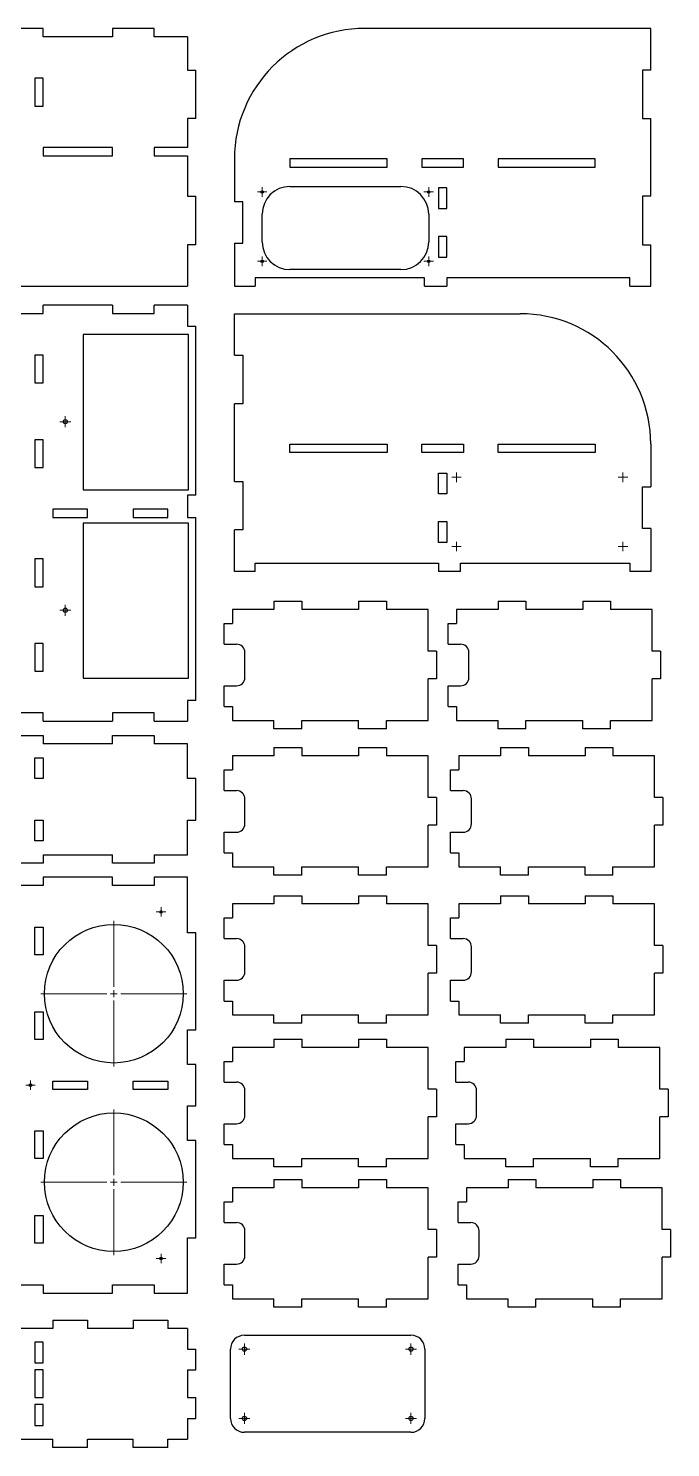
# Model space of a CAD drawing. Header units: millimetres. Extents: x 42 to 1174, y 126 to 1150.
# Drawn here: x 711 to 1174, y 126 to 1150 of the extents above; entities that cross this region are included whole.
import ezdxf

# ---------------------------------------------------------------- set-up
doc = ezdxf.new("R2010")
doc.units = ezdxf.units.MM

# ---------------------------------------------------------------- blocks, each defined once
blk = doc.blocks.new('SW_CENTERMARKSYMBOL_0')
at = {"color": 0, "linetype": 'Continuous', "lineweight": 18}
for p, q in [((-2.5, 0), (-4, 0)), ((0, 0), (-2.5, 0)), ((0, 2.5), (0, 4)), ((0, 0), (0, 2.5)), ((0, 0), (0, -2.5)), ((0, 0), (2.5, 0)), ((2.5, 0), (4, 0)), ((0, -2.5), (0, -4))]:
    blk.add_line(p, q, dxfattribs=at)
blk = doc.blocks.new('SW_CENTERMARKSYMBOL_15')
at = {"color": 0, "linetype": 'Continuous', "lineweight": 18}
for p, q in [((-2.5, 0), (-4, 0)), ((0, 0), (-2.5, 0)), ((0, 2.5), (0, 4)), ((0, 0), (0, 2.5)), ((0, 0), (0, -2.5)), ((0, 0), (2.5, 0)), ((2.5, 0), (4, 0)), ((0, -2.5), (0, -4))]:
    blk.add_line(p, q, dxfattribs=at)
blk = doc.blocks.new('SW_CENTERMARKSYMBOL_18')
at = {"color": 0, "linetype": 'Continuous', "lineweight": 18}
for p, q in [((0, 5), (0, 52.5)), ((-5, 0), (-52.5, 0)), ((0, 0), (-2.5, 0)), ((0, 0), (0, 2.5)), ((0, 0), (0, -2.5)), ((0, 0), (2.5, 0)), ((5, 0), (52.5, 0)), ((0, -5), (0, -52.5))]:
    blk.add_line(p, q, dxfattribs=at)
blk = doc.blocks.new('SW_CENTERMARKSYMBOL_20')
at = {"color": 0, "linetype": 'Continuous', "lineweight": 18}
for p, q in [((0, 5), (0, 52.5)), ((-5, 0), (-52.5, 0)), ((0, 0), (-2.5, 0)), ((0, 0), (0, 2.5)), ((0, 0), (0, -2.5)), ((0, 0), (2.5, 0)), ((5, 0), (52.5, 0)), ((0, -5), (0, -52.5))]:
    blk.add_line(p, q, dxfattribs=at)
blk = doc.blocks.new('SW_CENTERMARKSYMBOL_26')
at = {"color": 0, "linetype": 'Continuous', "lineweight": 18}
for p, q in [((-2.5, 0), (-3.4, 0)), ((0, 0), (-2.5, 0)), ((0, 2.5), (0, 3.4)), ((0, 0), (0, 2.5)), ((0, 0), (0, -2.5)), ((0, 0), (2.5, 0)), ((2.5, 0), (3.4, 0)), ((0, -2.5), (0, -3.4))]:
    blk.add_line(p, q, dxfattribs=at)
blk = doc.blocks.new('SW_CENTERMARKSYMBOL_31')
at = {"color": 0, "linetype": 'Continuous', "lineweight": 18}
for p, q in [((-2.5, 0), (-3.4, 0)), ((0, 0), (-2.5, 0)), ((0, 2.5), (0, 3.4)), ((0, 0), (0, 2.5)), ((0, 0), (0, -2.5)), ((0, 0), (2.5, 0)), ((2.5, 0), (3.4, 0)), ((0, -2.5), (0, -3.4))]:
    blk.add_line(p, q, dxfattribs=at)
blk = doc.blocks.new('SW_CENTERMARKSYMBOL_43')
at = {"color": 0, "linetype": 'Continuous', "lineweight": 18}
for p, q in [((-2.5, 0), (-3.4, 0)), ((0, 0), (-2.5, 0)), ((0, 2.5), (0, 3.4)), ((0, 0), (0, 2.5)), ((0, 0), (0, -2.5)), ((0, 0), (2.5, 0)), ((2.5, 0), (3.4, 0)), ((0, -2.5), (0, -3.4))]:
    blk.add_line(p, q, dxfattribs=at)
blk = doc.blocks.new('SW_CENTERMARKSYMBOL_44')
at = {"color": 0, "linetype": 'Continuous', "lineweight": 18}
for p, q in [((-2.5, 0), (-3.4, 0)), ((0, 0), (-2.5, 0)), ((0, 2.5), (0, 3.4)), ((0, 0), (0, 2.5)), ((0, 0), (0, -2.5)), ((0, 0), (2.5, 0)), ((2.5, 0), (3.4, 0)), ((0, -2.5), (0, -3.4))]:
    blk.add_line(p, q, dxfattribs=at)
blk = doc.blocks.new('SW_CENTERMARKSYMBOL_45')
at = {"color": 0, "linetype": 'Continuous', "lineweight": 18}
for p, q in [((-2.5, 0), (-3.4, 0)), ((0, 0), (-2.5, 0)), ((0, 2.5), (0, 3.4)), ((0, 0), (0, 2.5)), ((0, 0), (0, -2.5)), ((0, 0), (2.5, 0)), ((2.5, 0), (3.4, 0)), ((0, -2.5), (0, -3.4))]:
    blk.add_line(p, q, dxfattribs=at)
blk = doc.blocks.new('SW_CENTERMARKSYMBOL_46')
at = {"color": 0, "linetype": 'Continuous', "lineweight": 18}
for p, q in [((-2.5, 0), (-3.4, 0)), ((0, 0), (-2.5, 0)), ((0, 2.5), (0, 3.4)), ((0, 0), (0, 2.5)), ((0, 0), (0, -2.5)), ((0, 0), (2.5, 0)), ((2.5, 0), (3.4, 0)), ((0, -2.5), (0, -3.4))]:
    blk.add_line(p, q, dxfattribs=at)
blk = doc.blocks.new('SW_CENTERMARKSYMBOL_47')
at = {"color": 0, "linetype": 'Continuous', "lineweight": 18}
for p, q in [((-2.5, 0), (-3.4, 0)), ((0, 0), (-2.5, 0)), ((0, 2.5), (0, 3.4)), ((0, 0), (0, 2.5)), ((0, 0), (0, -2.5)), ((0, 0), (2.5, 0)), ((2.5, 0), (3.4, 0)), ((0, -2.5), (0, -3.4))]:
    blk.add_line(p, q, dxfattribs=at)
blk = doc.blocks.new('SW_CENTERMARKSYMBOL_48')
at = {"color": 0, "linetype": 'Continuous', "lineweight": 18}
for p, q in [((-2.5, 0), (-3.4, 0)), ((0, 0), (-2.5, 0)), ((0, 2.5), (0, 3.4)), ((0, 0), (0, 2.5)), ((0, 0), (0, -2.5)), ((0, 0), (2.5, 0)), ((2.5, 0), (3.4, 0)), ((0, -2.5), (0, -3.4))]:
    blk.add_line(p, q, dxfattribs=at)
blk = doc.blocks.new('SW_CENTERMARKSYMBOL_49')
at = {"color": 0, "linetype": 'Continuous', "lineweight": 18}
for p, q in [((-2.5, 0), (-3.4, 0)), ((0, 0), (-2.5, 0)), ((0, 2.5), (0, 3.4)), ((0, 0), (0, 2.5)), ((0, 0), (0, -2.5)), ((0, 0), (2.5, 0)), ((2.5, 0), (3.4, 0)), ((0, -2.5), (0, -3.4))]:
    blk.add_line(p, q, dxfattribs=at)
blk = doc.blocks.new('SW_CENTERMARKSYMBOL_50')
at = {"color": 0, "linetype": 'Continuous', "lineweight": 18}
for p, q in [((-2.5, 0), (-3.4, 0)), ((0, 0), (-2.5, 0)), ((0, 2.5), (0, 3.4)), ((0, 0), (0, 2.5)), ((0, 0), (0, -2.5)), ((0, 0), (2.5, 0)), ((2.5, 0), (3.4, 0)), ((0, -2.5), (0, -3.4))]:
    blk.add_line(p, q, dxfattribs=at)
blk = doc.blocks.new('SW_CENTERMARKSYMBOL_51')
at = {"color": 0, "linetype": 'Continuous', "lineweight": 18}
for p, q in [((-2.5, 0), (-3.4, 0)), ((0, 0), (-2.5, 0)), ((0, 2.5), (0, 3.4)), ((0, 0), (0, 2.5)), ((0, 0), (0, -2.5)), ((0, 0), (2.5, 0)), ((2.5, 0), (3.4, 0)), ((0, -2.5), (0, -3.4))]:
    blk.add_line(p, q, dxfattribs=at)
blk = doc.blocks.new('SW_CENTERMARKSYMBOL_52')
at = {"color": 0, "linetype": 'Continuous', "lineweight": 18}
for p, q in [((0, 0), (-2.5, 0)), ((0, 2.5), (0, 4)), ((0, 0), (0, 2.5)), ((0, 0), (0, -2.5)), ((0, 0), (2.5, 0)), ((2.5, 0), (4, 0)), ((-2.5, 0), (-4, 0)), ((0, -2.5), (0, -4))]:
    blk.add_line(p, q, dxfattribs=at)
blk = doc.blocks.new('SW_CENTERMARKSYMBOL_53')
at = {"color": 0, "linetype": 'Continuous', "lineweight": 18}
for p, q in [((-2.5, 0), (-4, 0)), ((0, 0), (-2.5, 0)), ((0, 2.5), (0, 4)), ((0, 0), (0, 2.5)), ((0, 0), (0, -2.5)), ((0, 0), (2.5, 0)), ((2.5, 0), (4, 0)), ((0, -2.5), (0, -4))]:
    blk.add_line(p, q, dxfattribs=at)
blk = doc.blocks.new('SW_CENTERMARKSYMBOL_54')
at = {"color": 0, "linetype": 'Continuous', "lineweight": 18}
for p, q in [((-2.5, 0), (-4, 0)), ((0, 0), (-2.5, 0)), ((0, 2.5), (0, 4)), ((0, 0), (0, 2.5)), ((0, 0), (0, -2.5)), ((0, 0), (2.5, 0)), ((2.5, 0), (4, 0)), ((0, -2.5), (0, -4))]:
    blk.add_line(p, q, dxfattribs=at)
blk = doc.blocks.new('SW_CENTERMARKSYMBOL_55')
at = {"color": 0, "linetype": 'Continuous', "lineweight": 18}
for p, q in [((-2.5, 0), (-4, 0)), ((0, 0), (-2.5, 0)), ((0, 2.5), (0, 4)), ((0, 0), (0, 2.5)), ((0, 0), (0, -2.5)), ((0, 0), (2.5, 0)), ((2.5, 0), (4, 0)), ((0, -2.5), (0, -4))]:
    blk.add_line(p, q, dxfattribs=at)

msp = doc.modelspace()

# ---------------------------------------------------------------- linework, layer by layer
at = {"color": 7, "linetype": 'Continuous', "lineweight": 25}
for p, q in [((721.6, 1149.5), (691.6, 1149.5)), ((721.6, 1143.5), (721.6, 1149.5)), ((771.6, 1149.5), (771.6, 1143.5)), ((801.6, 1149.5), (771.6, 1149.5)), ((801.6, 1143.5), (801.6, 1149.5)), ((1159.5, 1149.5), (953.5, 1149.5)), ((1159.5, 1119.5), (1159.5, 1149.5)), ((771.6, 1143.5), (721.6, 1143.5)), ((825.6, 1143.5), (801.6, 1143.5)), ((825.6, 1143.5), (825.6, 1119.5)), ((825.6, 1119.5), (831.6, 1119.5)), ((831.6, 1084.5), (831.6, 1119.5)), ((1159.5, 1119.5), (1153.5, 1119.5)), ((1153.5, 1119.5), (1153.5, 1084.5)), ((721.6, 1113.5), (715.6, 1113.5)), ((715.6, 1113.5), (715.6, 1093.5)), ((721.6, 1093.5), (721.6, 1113.5)), ((715.6, 1093.5), (721.6, 1093.5)), ((831.6, 1084.5), (825.6, 1084.5)), ((825.6, 1084.5), (825.6, 1063.5)), ((1153.5, 1084.5), (1159.5, 1084.5)), ((1159.5, 1028.5), (1159.5, 1084.5)), ((721.6, 1063.5), (721.6, 1057.5)), ((771.6, 1063.5), (721.6, 1063.5)), ((721.6, 1057.5), (771.6, 1057.5)), ((771.6, 1057.5), (771.6, 1063.5)), ((825.6, 1063.5), (801.6, 1063.5)), ((801.6, 1063.5), (801.6, 1057.5)), ((801.6, 1057.5), (825.6, 1057.5)), ((825.6, 1057.5), (825.6, 1028.5)), ((859.5, 1055.5), (859.5, 1024.5)), ((969.5, 1055.5), (899.5, 1055.5)), ((899.5, 1055.5), (899.5, 1049.5)), ((969.5, 1049.5), (969.5, 1055.5)), ((1024.5, 1055.5), (994.5, 1055.5)), ((994.5, 1055.5), (994.5, 1049.5)), ((1024.5, 1049.5), (1024.5, 1055.5)), ((1049.5, 1055.5), (1049.5, 1049.5)), ((1119.5, 1055.5), (1049.5, 1055.5)), ((1119.5, 1049.5), (1119.5, 1055.5)), ((899.5, 1049.5), (969.5, 1049.5)), ((994.5, 1049.5), (1024.5, 1049.5)), ((1049.5, 1049.5), (1119.5, 1049.5)), ((899.5, 1035.5), (979.5, 1035.5)), ((1012.5, 1034.5), (1006.5, 1034.5)), ((1006.5, 1034.5), (1006.5, 1019.5)), ((1012.5, 1019.5), (1012.5, 1034.5)), ((825.6, 1028.5), (831.6, 1028.5)), ((831.6, 993.5), (831.6, 1028.5)), ((865.5, 1024.5), (859.5, 1024.5)), ((865.5, 994.5), (865.5, 1024.5)), ((1159.5, 1028.5), (1153.5, 1028.5)), ((1153.5, 1028.5), (1153.5, 993.5)), ((879.5, 995.5), (879.5, 1015.5)), ((999.5, 1015.5), (999.5, 995.5)), ((1006.5, 1019.5), (1012.5, 1019.5)), ((831.6, 993.5), (825.6, 993.5)), ((825.6, 993.5), (825.6, 963.5)), ((859.5, 994.5), (865.5, 994.5)), ((859.5, 994.5), (859.5, 963.5)), ((1012.5, 999.5), (1006.5, 999.5)), ((1006.5, 999.5), (1006.5, 984.5)), ((1012.5, 984.5), (1012.5, 999.5)), ((1153.5, 993.5), (1159.5, 993.5)), ((1159.5, 963.5), (1159.5, 993.5)), ((1006.5, 984.5), (1012.5, 984.5)), ((979.5, 975.5), (899.5, 975.5)), ((47.6, 963.5), (825.6, 963.5)), ((859.5, 963.5), (874.5, 963.5)), ((996.5, 969.5), (874.5, 969.5)), ((874.5, 969.5), (874.5, 963.5)), ((996.5, 963.5), (996.5, 969.5)), ((996.5, 963.5), (1012.5, 963.5)), ((1144.5, 969.5), (1012.5, 969.5)), ((1012.5, 969.5), (1012.5, 963.5)), ((1144.5, 963.5), (1144.5, 969.5)), ((1144.5, 963.5), (1159.5, 963.5)), ((691.6, 943.8), (721.6, 943.8)), ((721.6, 943.8), (721.6, 949.8)), ((771.6, 949.8), (721.6, 949.8)), ((771.6, 949.8), (771.6, 943.8)), ((771.6, 943.8), (801.6, 943.8)), ((801.6, 943.8), (801.6, 949.8)), ((825.6, 949.8), (801.6, 949.8)), ((825.6, 949.8), (825.6, 934.8)), ((859.5, 943.7), (1065.5, 943.7)), ((859.5, 913.7), (859.5, 943.7)), ((825.6, 934.8), (831.6, 934.8)), ((831.6, 812.8), (831.6, 934.8)), ((826.4, 928.7), (750.4, 928.7)), ((750.4, 928.7), (750.4, 816.7)), ((826.4, 816.7), (826.4, 928.7)), ((715.6, 913.8), (715.6, 893.8)), ((721.6, 913.8), (715.6, 913.8)), ((721.6, 893.8), (721.6, 913.8)), ((859.5, 913.7), (865.5, 913.7)), ((865.5, 913.7), (865.5, 878.7)), ((715.6, 893.8), (721.6, 893.8)), ((865.5, 878.7), (859.5, 878.7)), ((859.5, 822.7), (859.5, 878.7)), ((715.6, 852.8), (715.6, 832.8)), ((721.6, 852.8), (715.6, 852.8)), ((721.6, 832.8), (721.6, 852.8)), ((899.5, 849.7), (969.5, 849.7)), ((899.5, 843.7), (899.5, 849.7)), ((969.5, 843.7), (899.5, 843.7)), ((969.5, 849.7), (969.5, 843.7)), ((994.5, 849.7), (1024.5, 849.7)), ((994.5, 843.7), (994.5, 849.7)), ((1024.5, 843.7), (994.5, 843.7)), ((1024.5, 849.7), (1024.5, 843.7)), ((1049.5, 849.7), (1119.5, 849.7)), ((1049.5, 843.7), (1049.5, 849.7)), ((1119.5, 843.7), (1049.5, 843.7)), ((1119.5, 849.7), (1119.5, 843.7)), ((1159.5, 849.7), (1159.5, 818.7)), ((715.6, 832.8), (721.6, 832.8)), ((859.5, 822.7), (865.5, 822.7)), ((865.5, 822.7), (865.5, 787.7)), ((1006.5, 813.7), (1006.5, 828.7)), ((1006.5, 828.7), (1012.5, 828.7)), ((1012.5, 828.7), (1012.5, 813.7)), ((750.4, 816.7), (826.4, 816.7)), ((831.6, 812.8), (825.6, 812.8)), ((825.6, 812.8), (825.6, 796.8)), ((1012.5, 813.7), (1006.5, 813.7)), ((1153.5, 818.7), (1159.5, 818.7)), ((1153.5, 788.7), (1153.5, 818.7)), ((753.6, 802.8), (728.6, 802.8)), ((728.6, 802.8), (728.6, 796.8)), ((753.6, 796.8), (753.6, 802.8)), ((811.6, 802.8), (786.6, 802.8)), ((786.6, 802.8), (786.6, 796.8)), ((811.6, 796.8), (811.6, 802.8)), ((728.6, 796.8), (753.6, 796.8)), ((826.4, 792.7), (750.4, 792.7)), ((750.4, 792.7), (750.4, 680.7)), ((786.6, 796.8), (811.6, 796.8)), ((825.6, 796.8), (831.6, 796.8)), ((826.4, 680.7), (826.4, 792.7)), ((831.6, 664.8), (831.6, 796.8)), ((1006.5, 793.7), (1012.5, 793.7)), ((1006.5, 778.7), (1006.5, 793.7)), ((1012.5, 793.7), (1012.5, 778.7)), ((1159.5, 788.7), (1153.5, 788.7)), ((1159.5, 788.7), (1159.5, 757.7)), ((865.5, 787.7), (859.5, 787.7)), ((859.5, 757.7), (859.5, 787.7)), ((1012.5, 778.7), (1006.5, 778.7)), ((715.6, 766.8), (715.6, 746.8)), ((721.6, 766.8), (715.6, 766.8)), ((721.6, 746.8), (721.6, 766.8)), ((874.5, 757.7), (859.5, 757.7)), ((874.5, 763.7), (1006.5, 763.7)), ((874.5, 757.7), (874.5, 763.7)), ((1006.5, 763.7), (1006.5, 757.7)), ((1022.5, 757.7), (1006.5, 757.7)), ((1022.5, 763.7), (1144.5, 763.7)), ((1022.5, 757.7), (1022.5, 763.7)), ((1144.5, 763.7), (1144.5, 757.7)), ((1159.5, 757.7), (1144.5, 757.7)), ((715.6, 746.8), (721.6, 746.8)), ((888, 730.3), (858, 730.3)), ((858, 730.3), (858, 720.3)), ((888, 736.3), (888, 730.3)), ((888, 736.3), (908, 736.3)), ((908, 736.3), (908, 730.3)), ((949, 730.3), (908, 730.3)), ((949, 736.3), (949, 730.3)), ((949, 736.3), (969, 736.3)), ((969, 736.3), (969, 730.3)), ((999, 730.3), (969, 730.3)), ((999, 700.3), (999, 730.3)), ((1049.5, 730.3), (1019.5, 730.3)), ((1019.5, 730.3), (1019.5, 720.3)), ((1049.5, 736.3), (1049.5, 730.3)), ((1049.5, 736.3), (1069.5, 736.3)), ((1069.5, 736.3), (1069.5, 730.3)), ((1110.5, 730.3), (1069.5, 730.3)), ((1110.5, 736.3), (1110.5, 730.3)), ((1110.5, 736.3), (1130.5, 736.3)), ((1130.5, 736.3), (1130.5, 730.3)), ((1160.5, 730.3), (1130.5, 730.3)), ((1160.5, 700.3), (1160.5, 730.3)), ((852, 705.3), (852, 720.3)), ((852, 720.3), (858, 720.3)), ((1013.5, 705.3), (1013.5, 720.3)), ((1013.5, 720.3), (1019.5, 720.3)), ((715.6, 705.8), (715.6, 685.8)), ((721.6, 705.8), (715.6, 705.8)), ((721.6, 685.8), (721.6, 705.8)), ((852, 705.3), (861, 705.3)), ((867, 681.3), (867, 699.3)), ((1005, 700.3), (999, 700.3)), ((1005, 700.3), (1005, 680.3)), ((1013.5, 705.3), (1022.5, 705.3)), ((1028.5, 681.3), (1028.5, 699.3)), ((1166.5, 700.3), (1160.5, 700.3)), ((1166.5, 700.3), (1166.5, 680.3)), ((715.6, 685.8), (721.6, 685.8)), ((750.4, 680.7), (826.4, 680.7)), ((1005, 680.3), (999, 680.3)), ((999, 650.3), (999, 680.3)), ((1166.5, 680.3), (1160.5, 680.3)), ((1160.5, 650.3), (1160.5, 680.3)), ((852, 660.3), (852, 675.3)), ((852, 675.3), (861, 675.3)), ((1013.5, 660.3), (1013.5, 675.3)), ((1013.5, 675.3), (1022.5, 675.3)), ((721.6, 655.8), (691.6, 655.8)), ((721.6, 649.8), (721.6, 655.8)), ((801.6, 655.8), (771.6, 655.8)), ((771.6, 655.8), (771.6, 649.8)), ((801.6, 649.8), (801.6, 655.8)), ((831.6, 664.8), (825.6, 664.8)), ((825.6, 664.8), (825.6, 649.8)), ((852, 660.3), (858, 660.3)), ((858, 660.3), (858, 650.3)), ((1013.5, 660.3), (1019.5, 660.3)), ((1019.5, 660.3), (1019.5, 650.3)), ((721.6, 649.8), (771.6, 649.8)), ((801.6, 649.8), (825.6, 649.8)), ((858, 650.3), (888, 650.3)), ((888, 644.3), (888, 650.3)), ((908, 644.3), (908, 650.3)), ((908, 650.3), (949, 650.3)), ((949, 644.3), (949, 650.3)), ((969, 644.3), (969, 650.3)), ((969, 650.3), (999, 650.3)), ((1019.5, 650.3), (1049.5, 650.3)), ((1049.5, 644.3), (1049.5, 650.3)), ((1069.5, 644.3), (1069.5, 650.3)), ((1069.5, 650.3), (1110.5, 650.3)), ((1110.5, 644.3), (1110.5, 650.3)), ((1130.5, 644.3), (1130.5, 650.3)), ((1130.5, 650.3), (1160.5, 650.3)), ((691.6, 639.4), (721.6, 639.4)), ((721.6, 639.4), (721.6, 633.4)), ((771.6, 633.4), (771.6, 639.4)), ((771.6, 639.4), (801.6, 639.4)), ((801.6, 639.4), (801.6, 633.4)), ((908, 644.3), (888, 644.3)), ((969, 644.3), (949, 644.3)), ((1069.5, 644.3), (1049.5, 644.3)), ((1130.5, 644.3), (1110.5, 644.3)), ((771.6, 633.4), (721.6, 633.4)), ((825.6, 633.4), (801.6, 633.4)), ((825.6, 608.4), (825.6, 633.4)), ((888, 624.7), (858, 624.7)), ((858, 624.7), (858, 614.7)), ((888, 630.7), (888, 624.7)), ((888, 630.7), (908, 630.7)), ((908, 630.7), (908, 624.7)), ((949, 624.7), (908, 624.7)), ((949, 630.7), (949, 624.7)), ((949, 630.7), (969, 630.7)), ((969, 630.7), (969, 624.7)), ((999, 624.7), (969, 624.7)), ((999, 594.7), (999, 624.7)), ((1051.3, 624.7), (1021.3, 624.7)), ((1021.3, 624.7), (1021.3, 614.7)), ((1051.3, 630.7), (1051.3, 624.7)), ((1051.3, 630.7), (1071.3, 630.7)), ((1071.3, 630.7), (1071.3, 624.7)), ((1112.3, 624.7), (1071.3, 624.7)), ((1112.3, 630.7), (1112.3, 624.7)), ((1112.3, 630.7), (1132.3, 630.7)), ((1132.3, 630.7), (1132.3, 624.7)), ((1162.3, 624.7), (1132.3, 624.7)), ((1162.3, 594.7), (1162.3, 624.7)), ((715.6, 623.4), (721.6, 623.4)), ((715.6, 608.4), (715.6, 623.4)), ((721.6, 623.4), (721.6, 608.4)), ((852, 599.7), (852, 614.7)), ((852, 614.7), (858, 614.7)), ((1015.3, 599.7), (1015.3, 614.7)), ((1015.3, 614.7), (1021.3, 614.7)), ((721.6, 608.4), (715.6, 608.4)), ((831.6, 608.4), (825.6, 608.4)), ((831.6, 578.4), (831.6, 608.4)), ((852, 599.7), (861, 599.7)), ((1005, 594.7), (999, 594.7)), ((1005, 594.7), (1005, 574.7)), ((1015.3, 599.7), (1024.3, 599.7)), ((1168.3, 594.7), (1162.3, 594.7)), ((1168.3, 594.7), (1168.3, 574.7)), ((867, 575.7), (867, 593.7)), ((1030.3, 575.7), (1030.3, 593.7)), ((715.6, 578.4), (721.6, 578.4)), ((715.6, 563.4), (715.6, 578.4)), ((721.6, 578.4), (721.6, 563.4)), ((825.6, 578.4), (831.6, 578.4)), ((825.6, 553.4), (825.6, 578.4)), ((1005, 574.7), (999, 574.7)), ((999, 544.7), (999, 574.7)), ((1168.3, 574.7), (1162.3, 574.7)), ((1162.3, 544.7), (1162.3, 574.7)), ((721.6, 563.4), (715.6, 563.4)), ((852, 554.7), (852, 569.7)), ((852, 569.7), (861, 569.7)), ((1015.3, 554.7), (1015.3, 569.7)), ((1015.3, 569.7), (1024.3, 569.7)), ((721.6, 553.4), (721.6, 547.4)), ((721.6, 553.4), (771.6, 553.4)), ((771.6, 547.4), (771.6, 553.4)), ((801.6, 553.4), (801.6, 547.4)), ((801.6, 553.4), (825.6, 553.4)), ((852, 554.7), (858, 554.7)), ((858, 554.7), (858, 544.7)), ((1015.3, 554.7), (1021.3, 554.7)), ((1021.3, 554.7), (1021.3, 544.7)), ((721.6, 547.4), (691.6, 547.4)), ((801.6, 547.4), (771.6, 547.4)), ((858, 544.7), (888, 544.7)), ((888, 538.7), (888, 544.7)), ((908, 538.7), (908, 544.7)), ((908, 544.7), (949, 544.7)), ((949, 538.7), (949, 544.7)), ((969, 538.7), (969, 544.7)), ((969, 544.7), (999, 544.7)), ((1021.3, 544.7), (1051.3, 544.7)), ((1051.3, 538.7), (1051.3, 544.7)), ((1071.3, 538.7), (1071.3, 544.7)), ((1071.3, 544.7), (1112.3, 544.7)), ((1112.3, 538.7), (1112.3, 544.7)), ((1132.3, 538.7), (1132.3, 544.7)), ((1132.3, 544.7), (1162.3, 544.7)), ((721.6, 537.2), (721.6, 531.2)), ((771.6, 537.2), (721.6, 537.2)), ((771.6, 531.2), (771.6, 537.2)), ((801.6, 537.2), (801.6, 531.2)), ((825.6, 537.2), (801.6, 537.2)), ((825.6, 497.2), (825.6, 537.2)), ((908, 538.7), (888, 538.7)), ((969, 538.7), (949, 538.7)), ((1071.3, 538.7), (1051.3, 538.7)), ((1132.3, 538.7), (1112.3, 538.7)), ((721.6, 531.2), (691.6, 531.2)), ((801.6, 531.2), (771.6, 531.2)), ((888, 523.9), (888, 517.9)), ((888, 523.9), (908, 523.9)), ((908, 523.9), (908, 517.9)), ((949, 523.9), (949, 517.9)), ((949, 523.9), (969, 523.9)), ((969, 523.9), (969, 517.9)), ((1051.3, 523.9), (1051.3, 517.9)), ((1051.3, 523.9), (1071.3, 523.9)), ((1071.3, 523.9), (1071.3, 517.9)), ((1112.3, 523.9), (1112.3, 517.9)), ((1112.3, 523.9), (1132.3, 523.9)), ((1132.3, 523.9), (1132.3, 517.9)), ((888, 517.9), (858, 517.9)), ((858, 517.9), (858, 507.9)), ((949, 517.9), (908, 517.9)), ((999, 517.9), (969, 517.9)), ((999, 487.9), (999, 517.9)), ((1051.3, 517.9), (1021.3, 517.9)), ((1021.3, 517.9), (1021.3, 507.9)), ((1112.3, 517.9), (1071.3, 517.9)), ((1162.3, 517.9), (1132.3, 517.9)), ((1162.3, 487.9), (1162.3, 517.9)), ((852, 492.9), (852, 507.9)), ((852, 507.9), (858, 507.9)), ((1015.3, 492.9), (1015.3, 507.9)), ((1015.3, 507.9), (1021.3, 507.9)), ((715.6, 501.2), (721.6, 501.2)), ((715.6, 481.2), (715.6, 501.2)), ((721.6, 501.2), (721.6, 481.2)), ((831.6, 497.2), (825.6, 497.2)), ((831.6, 427.2), (831.6, 497.2)), ((852, 492.9), (861, 492.9)), ((1015.3, 492.9), (1024.3, 492.9)), ((721.6, 481.2), (715.6, 481.2)), ((867, 468.9), (867, 486.9)), ((1005, 487.9), (999, 487.9)), ((1005, 487.9), (1005, 467.9)), ((1030.3, 468.9), (1030.3, 486.9)), ((1168.3, 487.9), (1162.3, 487.9)), ((1168.3, 487.9), (1168.3, 467.9)), ((852, 447.9), (852, 462.9)), ((852, 462.9), (861, 462.9)), ((1005, 467.9), (999, 467.9)), ((999, 437.9), (999, 467.9)), ((1015.3, 447.9), (1015.3, 462.9)), ((1015.3, 462.9), (1024.3, 462.9)), ((1168.3, 467.9), (1162.3, 467.9)), ((1162.3, 437.9), (1162.3, 467.9)), ((852, 447.9), (858, 447.9)), ((858, 447.9), (858, 437.9)), ((1015.3, 447.9), (1021.3, 447.9)), ((1021.3, 447.9), (1021.3, 437.9)), ((715.6, 440.2), (721.6, 440.2)), ((715.6, 420.2), (715.6, 440.2)), ((721.6, 440.2), (721.6, 420.2)), ((858, 437.9), (888, 437.9)), ((888, 431.9), (888, 437.9)), ((908, 431.9), (888, 431.9)), ((908, 431.9), (908, 437.9)), ((908, 437.9), (949, 437.9)), ((949, 431.9), (949, 437.9)), ((969, 431.9), (949, 431.9)), ((969, 431.9), (969, 437.9)), ((969, 437.9), (999, 437.9)), ((1021.3, 437.9), (1051.3, 437.9)), ((1051.3, 431.9), (1051.3, 437.9)), ((1071.3, 431.9), (1051.3, 431.9)), ((1071.3, 431.9), (1071.3, 437.9)), ((1071.3, 437.9), (1112.3, 437.9)), ((1112.3, 431.9), (1112.3, 437.9)), ((1132.3, 431.9), (1112.3, 431.9)), ((1132.3, 431.9), (1132.3, 437.9)), ((1132.3, 437.9), (1162.3, 437.9)), ((721.6, 420.2), (715.6, 420.2)), ((825.6, 427.2), (831.6, 427.2)), ((825.6, 402.2), (825.6, 427.2)), ((888, 420.4), (888, 414.4)), ((888, 420.4), (908, 420.4)), ((908, 420.4), (908, 414.4)), ((949, 420.4), (949, 414.4)), ((949, 420.4), (969, 420.4)), ((969, 420.4), (969, 414.4)), ((1055, 420.4), (1055, 414.4)), ((1055, 420.4), (1075, 420.4)), ((1075, 420.4), (1075, 414.4)), ((1116, 420.4), (1116, 414.4)), ((1116, 420.4), (1136, 420.4)), ((1136, 420.4), (1136, 414.4)), ((888, 414.4), (858, 414.4)), ((858, 414.4), (858, 404.4)), ((949, 414.4), (908, 414.4)), ((999, 414.4), (969, 414.4)), ((999, 384.4), (999, 414.4)), ((1055, 414.4), (1025, 414.4)), ((1025, 414.4), (1025, 404.4)), ((1116, 414.4), (1075, 414.4)), ((1166, 414.4), (1136, 414.4)), ((1166, 384.4), (1166, 414.4)), ((831.6, 402.2), (825.6, 402.2)), ((831.6, 372.2), (831.6, 402.2)), ((852, 389.4), (852, 404.4)), ((852, 404.4), (858, 404.4)), ((1019, 389.4), (1019, 404.4)), ((1019, 404.4), (1025, 404.4)), ((728.6, 390.2), (753.6, 390.2)), ((728.6, 384.2), (728.6, 390.2)), ((753.6, 390.2), (753.6, 384.2)), ((786.6, 390.2), (811.6, 390.2)), ((786.6, 384.2), (786.6, 390.2)), ((811.6, 390.2), (811.6, 384.2)), ((852, 389.4), (861, 389.4)), ((1019, 389.4), (1028, 389.4)), ((753.6, 384.2), (728.6, 384.2)), ((811.6, 384.2), (786.6, 384.2)), ((867, 365.4), (867, 383.4)), ((1005, 384.4), (999, 384.4)), ((1005, 384.4), (1005, 364.4)), ((1034, 365.4), (1034, 383.4)), ((1172, 384.4), (1166, 384.4)), ((1172, 384.4), (1172, 364.4)), ((825.6, 372.2), (831.6, 372.2)), ((825.6, 347.2), (825.6, 372.2)), ((852, 344.4), (852, 359.4)), ((852, 359.4), (861, 359.4)), ((1005, 364.4), (999, 364.4)), ((999, 334.4), (999, 364.4)), ((1019, 344.4), (1019, 359.4)), ((1019, 359.4), (1028, 359.4)), ((1172, 364.4), (1166, 364.4)), ((1166, 334.4), (1166, 364.4)), ((715.6, 354.2), (721.6, 354.2)), ((715.6, 334.2), (715.6, 354.2)), ((721.6, 354.2), (721.6, 334.2)), ((831.6, 347.2), (825.6, 347.2)), ((831.6, 277.2), (831.6, 347.2)), ((852, 344.4), (858, 344.4)), ((858, 344.4), (858, 334.4)), ((1019, 344.4), (1025, 344.4)), ((1025, 344.4), (1025, 334.4)), ((721.6, 334.2), (715.6, 334.2)), ((858, 334.4), (888, 334.4)), ((888, 328.4), (888, 334.4)), ((908, 328.4), (888, 328.4)), ((908, 328.4), (908, 334.4)), ((908, 334.4), (949, 334.4)), ((949, 328.4), (949, 334.4)), ((969, 328.4), (949, 328.4)), ((969, 328.4), (969, 334.4)), ((969, 334.4), (999, 334.4)), ((1025, 334.4), (1055, 334.4)), ((1055, 328.4), (1055, 334.4)), ((1075, 328.4), (1055, 328.4)), ((1075, 328.4), (1075, 334.4)), ((1075, 334.4), (1116, 334.4)), ((1116, 328.4), (1116, 334.4)), ((1136, 328.4), (1116, 328.4)), ((1136, 328.4), (1136, 334.4)), ((1136, 334.4), (1166, 334.4)), ((888, 319.1), (888, 313.1)), ((888, 319.1), (908, 319.1)), ((908, 319.1), (908, 313.1)), ((949, 319.1), (949, 313.1)), ((949, 319.1), (969, 319.1)), ((969, 319.1), (969, 313.1)), ((1056.8, 319.1), (1056.8, 313.1)), ((1056.8, 319.1), (1076.8, 319.1)), ((1076.8, 319.1), (1076.8, 313.1)), ((1117.8, 319.1), (1117.8, 313.1)), ((1117.8, 319.1), (1137.8, 319.1)), ((1137.8, 319.1), (1137.8, 313.1)), ((888, 313.1), (858, 313.1)), ((858, 313.1), (858, 303.1)), ((949, 313.1), (908, 313.1)), ((999, 313.1), (969, 313.1)), ((999, 283.1), (999, 313.1)), ((1056.8, 313.1), (1026.8, 313.1)), ((1026.8, 313.1), (1026.8, 303.1)), ((1117.8, 313.1), (1076.8, 313.1)), ((1167.8, 313.1), (1137.8, 313.1)), ((1167.8, 283.1), (1167.8, 313.1)), ((852, 288.1), (852, 303.1)), ((852, 303.1), (858, 303.1)), ((1020.8, 288.1), (1020.8, 303.1)), ((1020.8, 303.1), (1026.8, 303.1)), ((715.6, 293.2), (721.6, 293.2)), ((715.6, 273.2), (715.6, 293.2)), ((721.6, 293.2), (721.6, 273.2)), ((852, 288.1), (861, 288.1)), ((1020.8, 288.1), (1029.8, 288.1)), ((825.6, 277.2), (831.6, 277.2)), ((825.6, 237.2), (825.6, 277.2)), ((867, 264.1), (867, 282.1)), ((1005, 283.1), (999, 283.1)), ((1005, 283.1), (1005, 263.1)), ((1035.8, 264.1), (1035.8, 282.1)), ((1173.8, 283.1), (1167.8, 283.1)), ((1173.8, 283.1), (1173.8, 263.1)), ((721.6, 273.2), (715.6, 273.2)), ((852, 243.1), (852, 258.1)), ((852, 258.1), (861, 258.1)), ((1005, 263.1), (999, 263.1)), ((999, 233.1), (999, 263.1)), ((1020.8, 243.1), (1020.8, 258.1)), ((1020.8, 258.1), (1029.8, 258.1)), ((1173.8, 263.1), (1167.8, 263.1)), ((1167.8, 233.1), (1167.8, 263.1)), ((691.6, 243.2), (721.6, 243.2)), ((721.6, 243.2), (721.6, 237.2)), ((721.6, 237.2), (771.6, 237.2)), ((771.6, 243.2), (801.6, 243.2)), ((771.6, 237.2), (771.6, 243.2)), ((801.6, 243.2), (801.6, 237.2)), ((801.6, 237.2), (825.6, 237.2)), ((852, 243.1), (858, 243.1)), ((858, 243.1), (858, 233.1)), ((1020.8, 243.1), (1026.8, 243.1)), ((1026.8, 243.1), (1026.8, 233.1)), ((858, 233.1), (888, 233.1)), ((888, 227.1), (888, 233.1)), ((908, 227.1), (888, 227.1)), ((908, 227.1), (908, 233.1)), ((908, 233.1), (949, 233.1)), ((949, 227.1), (949, 233.1)), ((969, 227.1), (949, 227.1)), ((969, 227.1), (969, 233.1)), ((969, 233.1), (999, 233.1)), ((1026.8, 233.1), (1056.8, 233.1)), ((1056.8, 227.1), (1056.8, 233.1)), ((1076.8, 227.1), (1056.8, 227.1)), ((1076.8, 227.1), (1076.8, 233.1)), ((1076.8, 233.1), (1117.8, 233.1)), ((1117.8, 227.1), (1117.8, 233.1)), ((1137.8, 227.1), (1117.8, 227.1)), ((1137.8, 227.1), (1137.8, 233.1)), ((1137.8, 233.1), (1167.8, 233.1)), ((728.6, 217.8), (728.6, 211.8)), ((728.6, 217.8), (753.6, 217.8)), ((753.6, 217.8), (753.6, 211.8)), ((786.6, 217.8), (786.6, 211.8)), ((786.6, 217.8), (811.6, 217.8)), ((811.6, 217.8), (811.6, 211.8)), ((728.6, 211.8), (695.6, 211.8)), ((786.6, 211.8), (753.6, 211.8)), ((825.6, 211.8), (811.6, 211.8)), ((825.6, 211.8), (825.6, 196.8)), ((866.7, 206.8), (986.7, 206.8)), ((721.6, 201.8), (715.6, 201.8)), ((715.6, 201.8), (715.6, 186.8)), ((721.6, 186.8), (721.6, 201.8)), ((825.6, 196.8), (831.6, 196.8)), ((831.6, 181.8), (831.6, 196.8)), ((856.7, 146.8), (856.7, 196.8)), ((996.7, 196.8), (996.7, 146.8)), ((715.6, 186.8), (721.6, 186.8)), ((721.6, 181.8), (715.6, 181.8)), ((715.6, 181.8), (715.6, 161.8)), ((721.6, 161.8), (721.6, 181.8)), ((825.6, 181.8), (831.6, 181.8)), ((825.6, 181.8), (825.6, 161.8)), ((715.6, 161.8), (721.6, 161.8)), ((721.6, 156.8), (715.6, 156.8)), ((715.6, 156.8), (715.6, 141.8)), ((721.6, 141.8), (721.6, 156.8)), ((825.6, 161.8), (831.6, 161.8)), ((831.6, 146.8), (831.6, 161.8)), ((825.6, 146.8), (831.6, 146.8)), ((825.6, 146.8), (825.6, 131.8)), ((715.6, 141.8), (721.6, 141.8)), ((986.7, 136.8), (866.7, 136.8)), ((695.6, 131.8), (728.6, 131.8)), ((728.6, 125.8), (728.6, 131.8)), ((753.6, 125.8), (728.6, 125.8)), ((753.6, 131.8), (786.6, 131.8)), ((753.6, 125.8), (753.6, 131.8)), ((786.6, 125.8), (786.6, 131.8)), ((811.6, 125.8), (786.6, 125.8)), ((811.6, 131.8), (825.6, 131.8)), ((811.6, 125.8), (811.6, 131.8))]:
    msp.add_line(p, q, dxfattribs=at)
for centre, radius in [((879.5, 1031.5), 0.9), ((999.5, 1031.5), 0.9), ((879.5, 981.5), 0.9), ((999.5, 981.5), 0.9), ((737.6, 865.8), 1.5), ((737.6, 729.8), 1.5), ((806.6, 512.2), 0.9), ((772.6, 453.2), 50), ((712.6, 387.2), 0.9), ((772.6, 317.2), 50), ((806.6, 262.2), 0.9), ((866.7, 196.8), 1.5), ((986.7, 196.8), 1.5), ((866.7, 146.8), 1.5), ((986.7, 146.8), 1.5)]:
    msp.add_circle(centre, radius, dxfattribs=at)
for centre, radius, start, end in [((953.5, 1055.5), 94, 90, 180), ((899.5, 1015.5), 20, 90, 180), ((979.5, 1015.5), 20, 0, 90), ((899.5, 995.5), 20, 180, 270), ((979.5, 995.5), 20, 270, 0), ((1065.5, 849.7), 94, 0, 90), ((861, 699.3), 6, 0, 90), ((1022.5, 699.3), 6, 0, 90), ((861, 681.3), 6, 270, 0), ((1022.5, 681.3), 6, 270, 0), ((861, 593.7), 6, 0, 90), ((1024.3, 593.7), 6, 0, 90), ((861, 575.7), 6, 270, 0), ((1024.3, 575.7), 6, 270, 0), ((861, 486.9), 6, 0, 90), ((1024.3, 486.9), 6, 0, 90), ((861, 468.9), 6, 270, 0), ((1024.3, 468.9), 6, 270, 0), ((861, 383.4), 6, 0, 90), ((1028, 383.4), 6, 0, 90), ((861, 365.4), 6, 270, 0), ((1028, 365.4), 6, 270, 0), ((861, 282.1), 6, 0, 90), ((1029.8, 282.1), 6, 0, 90), ((861, 264.1), 6, 270, 0), ((1029.8, 264.1), 6, 270, 0), ((866.7, 196.8), 10, 90, 180), ((986.7, 196.8), 10, 0, 90), ((866.7, 146.8), 10, 180, 270), ((986.7, 146.8), 10, 270, 0)]:
    msp.add_arc(centre, radius, start, end, dxfattribs=at)

# ---------------------------------------------------------------- block references
at = {"color": 7, "linetype": 'Continuous', "lineweight": 18}
for name, p in [('SW_CENTERMARKSYMBOL_47', (879.5, 1031.5)), ('SW_CENTERMARKSYMBOL_45', (999.5, 1031.5)), ('SW_CENTERMARKSYMBOL_44', (879.5, 981.5)), ('SW_CENTERMARKSYMBOL_46', (999.5, 981.5)), ('SW_CENTERMARKSYMBOL_15', (737.6, 865.8)), ('SW_CENTERMARKSYMBOL_49', (1019.5, 825.7)), ('SW_CENTERMARKSYMBOL_51', (1139.5, 825.7)), ('SW_CENTERMARKSYMBOL_50', (1019.5, 775.7)), ('SW_CENTERMARKSYMBOL_48', (1139.5, 775.7)), ('SW_CENTERMARKSYMBOL_0', (737.6, 729.8)), ('SW_CENTERMARKSYMBOL_31', (806.6, 512.2)), ('SW_CENTERMARKSYMBOL_18', (772.6, 453.2)), ('SW_CENTERMARKSYMBOL_43', (712.6, 387.2)), ('SW_CENTERMARKSYMBOL_20', (772.6, 317.2)), ('SW_CENTERMARKSYMBOL_26', (806.6, 262.2)), ('SW_CENTERMARKSYMBOL_52', (866.7, 196.8)), ('SW_CENTERMARKSYMBOL_53', (986.7, 196.8)), ('SW_CENTERMARKSYMBOL_55', (866.7, 146.8)), ('SW_CENTERMARKSYMBOL_54', (986.7, 146.8))]:
    msp.add_blockref(name, p, dxfattribs=at)

doc.saveas('drawing.dxf')
